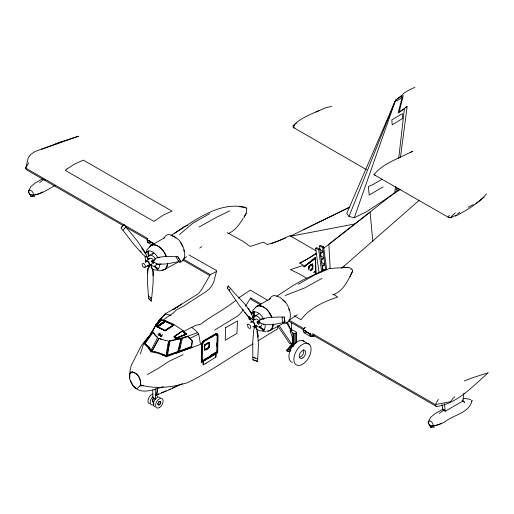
<?xml version="1.0" encoding="UTF-8"?>
<svg xmlns="http://www.w3.org/2000/svg" width="514" height="514" viewBox="0 0 514 514"><rect width="100%" height="100%" fill="white"/><g stroke="black" fill="none" stroke-linecap="round" stroke-linejoin="round"><path stroke-width="0.77" d="M217.12 333.74L217.917 334.768L217.698 352.643L216.105 353.581L216.105 356.954L205.87 363.353M249.033 316.168L249.091 319.348L250.318 319.233M249.213 316.926L249.206 319.04L249.675 319.528M147.602 273.692L148.077 268.173M250.44 318.892L249.496 318.956L249.451 317.138M277.47 325.831L277.444 328.928L258.054 340.782M201.321 362.319L201.482 344.521L202.323 342.51L203.602 340.737L216.317 333.759L217.782 334.987L217.57 352.501L201.263 361.843L201.321 362.319L216.105 353.581M201.52 361.991L201.681 344.547L203.852 340.885M217.441 343.069L217.313 352.353L217.698 352.643M216.799 343.127L216.735 347.04M217.146 344.881L217.255 335.783L215.899 334.62L204.251 341.257L202.214 344.688L202.015 360.815L201.893 359.408M204.514 349.539C203.968 349.475 208.157 348.627 208.71 346.854C209.796 341.778 208.543 342.24 205.163 344.547L204.463 346.05L204.508 349.95M209.256 346.642L208.485 348.004L204.553 350.047M209.384 346.719C208.896 348.595 205.902 350.426 204.379 349.873L204.334 345.973L205.163 344.547M204.81 344.881L208.607 342.626L209.224 342.709L209.288 347.156M217.133 348.428L217.075 352.032L201.912 360.969L202.105 344.541L202.882 342.684L204.167 341.084L215.938 334.376L217.313 335.533L217.011 351.981L210.38 355.643L216.015 352.154M204.315 348.582L204.546 345.183L204.392 345.536M256.435 328.125L257.816 333.483L258.42 344.695L257.559 361.413L252.837 359.684L252.759 341.431L253.736 330.226L254.205 328.356L255.252 327.052M290.237 351.505L287.191 351.023L286.773 350.098L292.37 343.57L293.276 344.65L288.784 349.822L290.937 350.162M287.191 351.023L287.204 350.349L292.807 343.821M153.088 275.832L152.812 269.606M252.997 343.879C230.998 356.517 210.38 371.699 187.475 382.686C172.434 387.383 155.915 389.284 140.547 385.012C141.639 379.229 137.347 371.5 130.922 372.104L129.926 373.627M151.418 267.1L152.819 269.824L153.243 272.208L153.05 283.863L151.379 301.108L148.488 298.287C148.193 288.219 146.451 277.952 148.064 267.955L149.542 266.406M259.229 321.179L260.026 319.56L261.408 318.828L270.036 317.305L284.088 316.92L285 322.317L272.767 324.649L264.556 324.719L260.315 322.972M285 322.317L284.21 317.144M395.497 186.261L394.861 191.844L399.68 189.236M398.703 158.351L404.383 108.917L398.112 112.881L402.205 97.287L401.588 95.694L395.529 100.307L354.268 217.737L349 216.458L346.789 213.413L395.549 100.172L401.588 95.694L400.997 97.185M182.483 383.643L169.369 389.785L156.931 394.919L156.539 394.694L157.271 388.366M156.931 394.919L157.759 387.8M244.086 217.467L246.174 213.31L246.746 208.62L246.167 207.784L239.228 206.577M304.327 332.25L304.249 332.854L310.302 336.349L311.876 336.612L314.015 335.796M152.221 245.082L148.186 242.749L148.263 242.152M396.487 187.327L396.172 189.698L398.87 188.317M400.451 157.284L407.133 106.694L405.128 107.349M166.542 354.994L166.825 352.842M167.114 350.689L167.307 349.25M167.313 354.673L167.603 352.52M167.795 351.081L168.084 348.929M159.391 320.723L159.501 319.939L155.267 326.287M158.537 334.53L158.479 334.955L159.212 334.074A6.168 3.559 60 0 1 160.985 335.102C161.871 335.97 160.882 337.017 160.593 335.436A4.87 2.557 55.9 0 0 158.82 334.415L158.903 334.139M158.537 322.368C151.457 328.369 158.415 326.808 161.332 323.312M463.936 393.178L462.793 401.081L445.124 411.284L444.051 409.883L442.984 410.05L442.008 404.691M178.827 351.242L191.221 346.616L192.082 340.955L187.957 336.374L192.493 341.193L191.632 346.854L179.238 351.473L182.399 338.289L188.368 336.612M149.587 266.715L149.799 265.372M147.023 256.396L144.53 251.352L136.897 240.436L123.913 224.599L121.079 227.946L133.968 244.516L142.802 254.424L145.918 256.904M313.81 272.478L315.705 270.878L313.874 272.304M168.052 345.408L168.348 343.872M168.38 347.393L169.125 343.551M158.164 334.871L160.182 333.104L158.158 334.749L159.745 335.616M149.484 266.548L149.76 265.23M181.23 338.585L169.98 341.007L167.455 355.534L178.069 351.769L181.23 338.585L177.831 351.627L167.217 355.392M260.418 322.766L257.79 322.619L258.028 321.623L258.645 322.066M169.453 340.512L166.645 356.652L157.862 353.195L150.853 351.814L148.218 347.631L143.753 343.436C148.565 337.383 152.497 330.798 156.333 324.212L151.187 333.689M169.434 342.208L169.742 340.866L180.992 338.443M309.01 269.567L309.139 266.76L312.216 264.44M308.94 267.396C313.225 259.159 314.677 269.458 310 270.82M229.546 290.172L229.199 290.635L227.439 288.213L228.319 285.951L230.394 288.219L229.148 290.603L239.318 305.348L247.356 315.699L249.161 317.356L251.577 318.333M230.388 288.463L230.439 288.251C237.667 297.747 248.789 305.502 252.715 317.042M308.496 268.102L308.914 266.329L312.64 263.798L312.769 268.578L310.732 270.537M312.782 268.578L312.416 269.207L312.865 268.263M179.649 348.299L180.266 346.095M164.564 321.115L161.19 319.862L164.564 321.115L157.143 326.069L155.703 325.799L161.19 319.862M208.71 346.854L208.8 346.532L208.093 347.689M201.424 344.399L202.246 342.427L203.21 341.521M201.848 344.483L202.079 343.686M152.652 399.584L152.33 400.682L152.709 401.678L153.461 401.704L152.343 401.055M252.811 317.112L254.218 319.297L253.151 320.466L254.88 319.624M258.497 322.381L257.932 323.184A0.951 0.7 -81.3 0 1 257.212 322.85L257.051 321.815L257.469 321.359A0.951 0.765 68.5 0 1 258.067 321.443M254.61 319.47L254.147 319.483M403.259 95.533L399.192 111.994L407.133 106.694M140.309 354.017L143.753 343.436L145.68 341.245M148.019 259.808L149.535 258.78M251.436 313.765L252.535 310.79L256.088 306.826A13.762 8.153 61.3 0 1 271.938 317.62M349 216.458L395.549 100.172L396.981 100.995L402.205 97.287M144.762 267.576L145.372 266.059L145.186 265.301L144.312 263.92L143.155 263.252L142.044 264.138L142.59 266.323L144.248 267.627L148.52 265.494M159.488 327.861C153.262 326.371 164.326 323.19 165.238 321.481L165.707 321.449C167.564 323.062 177.972 324.726 170.295 327.187L173.16 325.278L170.526 323.814M157.663 327.02L165.02 321.86L162.488 323.473M157.541 326.955L161.852 323.871M228.332 286.002L227.406 288.013M162.52 334.447L161.396 336.741L159.745 335.546M174.747 336.323L182.38 331.106L185.907 334.171L176.173 338.039L174.747 336.323L182.38 331.106M350.015 276.718L352.668 271.051L351.807 268.777L350.734 269.529M471.499 401.562L472.07 400.355C469.725 413.23 452.892 414.785 444.43 422.174C439.817 424.403 434.561 426.646 429.402 424.988L428.201 422.752L428.914 421.486M151.72 333.027L153.333 329.686M173.134 325.041L165.071 330.38L157.522 326.731M28.829 190.713L30.859 186.608L35.248 183.003L42.623 178.743M428.541 421.486L430.571 417.381L434.96 413.776L443.023 409.118M158.935 338.405L151.919 351.306L158.935 338.405L161.839 339.497M352.668 271.051C347.965 280.342 343.5 291.309 332.738 294.837M303.363 331.517L303.318 330.663L304.339 330.547L310.167 333.804L311.066 335.128L310.97 336.246L310.302 336.349L309.897 334.196L306.948 332.391L304.249 332.854L303.363 331.517L303.164 329.519L305.213 327.431L303.69 328.909M29.555 190.077L28.488 191.985L31.026 196.38L34.669 196.425M28.694 162.803L25.7 168.078L26.092 169.376L26.979 170.057L123.521 225.794M438.365 399.327L435.371 404.602L435.763 405.899L436.649 406.574C457.987 403.227 472.88 386.123 488.3 372.708L472.308 377.848L464.328 380.951M216.722 271.36L210.31 274.662L201.764 289.388L198.532 293.571M243.167 218.469C239.37 224.489 235.007 230.767 228.229 233.6M243.919 217.178L246.174 213.31M215.527 357.551L215.803 353.844L203.197 361.323L203.351 364.786M153.66 329.018L154.463 327.656M151.02 264.408L150.429 264.973M401.678 96.022L403.471 93.471A70.328 40.606 -60 0 1 412.299 88.498L414.888 87.38M449.358 217.878L374.006 174.657C383.45 162.765 399.539 158.44 412.434 151.2L410.551 152.619M449.358 215.186L447.996 217.377L452.14 217.48M163.85 315.57L164.808 314.035L178.737 306.145M245.358 306.331L250.723 297.991L261.131 304.005M294.561 125.287L293.198 127.363L366.495 169.678M154.232 260.18L155.459 258.324C162.463 255.631 170.346 256.814 177.722 256.679L180.632 261.189L167.429 263.843L158.415 264.35L156.609 263.92L154.624 262.358M243.334 309.467L241.471 312.306L237.796 315.924L214.601 330.136M149.169 258.767L147.814 259.66L148.392 259.442M151.341 264.273L151.437 263.933M312.03 268.867L310.456 270.158L312.339 268.327L312.056 264.363M455.353 216.221C466.539 210.245 478.328 203.756 486.424 193.919M148.045 337.364L144.518 342.292L147.402 339.002M144.498 343.172L152.6 331.864L155.658 336.06L157.592 337.756L150.885 350.709L148.52 346.95L144.498 343.172L149.188 347.207L151.206 350.342M145.616 342.048L146.496 340.821M145.166 343.429L153.268 332.128M156.879 323.351L159.79 319.329L165.322 313.906L170.956 315.442M151.026 333.252L152.754 330.875M147.743 238.541L147.094 239.402L147.364 241.021M294.561 127.98L293.198 127.363L293.102 125.834C300.067 118.214 310.327 114.558 319.535 110.343M123.913 224.599L121.124 227.702M160.374 319.502L165.322 313.906M149.812 335.424L141.453 345.395L131.295 365.351L130.01 370.472L129.785 378.233M293.019 346.552L292.774 338.687L290.102 330.9L290.641 330.258M290.102 330.9L293.603 333.509L295.826 333.252L296.366 332.616L295.344 331.434L291.695 329.917M175.589 338.559L186.614 334.209L175.589 338.559L173.963 336.651L182.624 330.701L186.614 334.209M125.371 227.445L125.943 226.886L123.148 230.131M155.312 326.146L161.107 319.689L165.09 321.154L161.107 319.689M124.26 228.679L124.851 228.01M160.927 335.912L161.293 335.52M148.642 258.786C149.458 257.732 147.036 259.647 148.263 259.082M161.255 320.209L155.703 325.799M203.049 341.437L215.79 333.631L217.126 333.74M203.287 341.643L208.093 338.559M149.484 240.674L148.276 240.443L147.293 241.407L148.186 242.749L151.045 242.486L153.988 244.073M309.897 334.196L310.276 333.843M419.315 200.203L341.81 268.077M293.102 125.834L296.674 122.685M150.525 245.878L146.972 249.849L145.597 253.563A10.344 6.129 61.3 0 1 157.804 257.559M160.593 335.436L160.985 335.102M341.861 268.07L344.219 266.034M238.49 298.03L250.337 290.082L267.942 300.446M179.553 234.506L192.834 223.192L209.751 213.612M455.353 212.905L452.14 215.572L450.874 217.3L456.625 215.058M174.304 233.497L183.993 226.854L187.559 225.209M204.945 344.958L209.224 342.709M323.794 248.211L394.945 192.532M303.8 266.689L315.519 257.675L316.033 274.084M304.018 266.843L315.313 258.092L314.645 257.707M311.625 260.065L312.833 259.12M303.845 266.657L315.519 257.675M454.884 396.885L452.828 398.485L450.547 401.685L435.371 404.602L312.499 333.663M172.916 309.621L197.858 293.989M475.842 203.518L484.149 197.183M235.553 300.542C224.759 309.569 211.736 315.403 200.833 324.218L195.609 325.349L184.044 331.254L173.783 324.373L163.439 319.721L173.726 312.718L176.212 310L183.202 306.389L205.722 291.785L209.153 289.106L211.325 286.555L213.76 282.064L216.683 270.647L188.908 254.893M457.486 214.062L459.857 212.288M39.642 182.611L43.754 179.547M439.354 413.384L444.051 409.883M158.55 402.07L160.143 401.479L160.362 403.201L159.481 404.505L158.376 404.916L157.824 403.477M199.74 248.089L201.674 246.675M165.251 330.971L173.783 325.06L169.903 327.662M165.836 330.56L168.162 328.902M169.659 327.572L165.437 330.547M169.652 327.553L165.103 330.63L160.085 328.112M176.591 307.571L181.725 303.967M158.974 325.092L163.227 322.259M161.756 329.204L156.918 326.743L165.482 321.083L173.783 325.06M156.95 326.994L164.865 321.738M156.995 326.486L164.955 321.057M173.963 336.651L175.698 338.43M174.079 309.287L175.325 308.439M316.168 253.273L307.687 258.921L299.463 262.995L303.53 265.346L290.397 269.651L299.887 274.187L306.652 278.26M383.116 186.865L369.2 195.05L368.326 186.621L373.177 184.442L382.12 179.238M289.099 320.151L297.336 314.716M400.534 189.332L366.604 211.691L354.268 217.737M276.834 296.199L292.935 285.623L301.84 280.509L324.7 269.747M171.162 235.277C193.515 221.958 217.422 201.058 245.339 207.309L246.746 208.62M291.168 330.785L291.759 330.63L291.168 330.785L286.51 322.67M304.23 266.946L315.294 258.581L315.313 258.092L315.68 271.032M183.986 258.394L186.627 256.737M251.205 313.701L252.323 313.007M135.304 388.321L137.315 388.455L139.814 386.059L140.348 385.134L140.399 381.465A10.691 5.962 58.4 0 0 138.838 376.91C136.994 374.404 134.115 371.481 130.723 372.226A10.691 5.962 58.4 0 0 129.38 375.104C129.232 380.013 131.751 385.487 135.503 388.199C143.689 394.354 154.618 389.207 163.272 386.689M251.359 318.539L249.785 319.496M205.973 363.225L203.139 364.972L202.979 361.374M300.157 263.277L316.74 253.479M210.149 337.345L214.267 334.916M207.894 343.198L208.735 342.697M201.906 361.464L217.57 352.501M42.399 191.928L39.642 193.521L31.026 196.38L28.488 191.985A3.592 2.075 60 0 1 31.026 190.521A3.592 2.075 60 0 1 33.564 194.915L39.064 193.881L44.718 191.407L55.069 185.432M319.123 272.844L315.583 248.262L316.688 247.619L319.798 249.052L320.306 252.837L323.145 251.198L322.638 247.414L319.528 245.981L320.074 249.798L323.145 251.198M319.528 245.981L320.518 245.409L323.627 246.842L326.705 269.895M315.583 248.262L318.693 249.688L319.798 249.052M322.638 247.414L323.627 246.842M324 257.63L321.16 259.268L320.415 253.665L323.255 252.027L324 257.63L321.006 256.268L320.601 253.447M324.861 264.061L322.021 265.699L321.276 260.097L324.109 258.458L324.861 264.061L321.944 262.744L321.533 259.923M277.766 326.024L289.954 343.937L293.218 342.53M299.662 357.333L301.615 356.202L303.196 353.966L303.8 351.473L303.196 349.674M441.423 423.099L439.354 424.294L430.738 427.153L429.402 424.988M298.287 284.203L315.39 274.604L329.493 268.469L347.914 267.37L350.978 268.302M151.514 245.229L164.801 237.648M257.148 306.216L270.435 298.634M250.389 318.674L249.727 318.866M147.3 374.59L158.903 368.03L169.01 361.31L183.145 354.666M199.169 226.976L216.317 217.403L229.694 210.849M149.092 255.535L153.39 253.145A6.078 3.572 61 0 0 152.465 254.436M254.436 316.354L258.728 313.97M321.963 278.395L304.841 287.859L285.206 295.511M311.876 336.612L313.244 335.86M164.146 269.67L177.6 262.416M269.779 330.656L283.233 323.402A15.214 8.95 61 0 0 290.339 316.431A15.214 8.95 61 0 0 284.801 301.255L279.828 297.253L274.797 295.479A15.214 8.95 61 0 0 269.625 299.219M468.248 207.251L473.426 204.495M253.556 319.952L251.481 318.346M253.653 320.325L253.665 320.813M189.987 338.385L198.674 334.016L195.763 330.611L192.018 327.598M259.936 319.92L264.228 318.789M349.456 207.142L303.498 229.713M290.609 236.016L349.649 207.309M178.506 385.147L172.216 388.096M153.101 261.954C151.283 261.96 153.3 259.724 154.431 260.225M168.977 389.561L170.275 388.976M41.499 149.356L78.629 136.191L62.637 141.324L34.849 151.585L30.525 154.669L28.238 157.869L25.7 168.078L147.871 238.618M310.302 336.349L311.111 335.989M164.114 391.674L166.195 390.769M315.892 112.039L326.377 107.516L331.626 106.443M158.235 334.344L158.595 334.196A6.084 3.193 55.8 0 1 160.805 335.475L161.396 336.741M176.173 338.039L185.907 334.171M161.454 392.754L163.452 391.944M271.777 243.482L285.546 238.072M156.539 394.694L158.691 393.852M54.664 144.428L62.637 141.324M31.026 196.38L33.564 194.915L29.69 194.215M257.732 321.925L259.127 321.391M430.738 427.153L433.276 425.688A3.592 2.075 60 0 0 430.738 421.287A3.592 2.075 60 0 0 428.201 422.752L430.738 427.153L434.381 427.192M197.646 332.564L188.58 335.95L177.157 339.234M198.674 334.016L200.556 344.412L166.645 356.652L162.116 354.769M175.358 353.426L192.21 347.329M257.681 322.156L259.127 321.693M204.977 349.738C208.08 349.7 210.997 344.984 208.466 342.748M183.479 337.634L185.715 337.004M254.218 319.297L253.267 320.074L251.481 318.262M208.228 342.812L208.999 342.626M208.71 342.889L204.797 345.324L204.758 349.687M463.204 398.851L465.382 398.421L470.747 399.506M290.673 236.215L354.679 223.988M255.336 325.625L256.383 325.67L256.261 325.169M157.143 257.777L159.79 257.475M161.094 263.926L158.132 264.157L156.32 263.766M344.868 267.569L347.914 267.37M140.014 385.937L143.541 385.757M257.816 358.926L252.997 357.224M303.318 330.663L306.19 330.83M152.549 261.928L154.239 262.121M253.036 359.864L257.559 361.413M157.066 270.377L160.143 270.839L162.463 270.158A13.762 8.153 61.3 0 0 167.545 263.117M262.628 331.324L265.712 331.787M288.348 349.571L290.5 349.912M286.761 350.773L289.041 351.133M151.919 351.306L155.267 351.839M152.722 262.024L154.431 262.32M155.838 325.889L157.284 326.287M140.547 385.012L143.502 385.577M155.376 325.953L157.021 326.281M263.419 324.064L264.626 324.328M165.078 340.326L168.971 341.187L168.039 343.821L166.131 355.662L162.058 353.966M154.952 351.788L158.537 352.604M165.392 340.377L158.627 338.353M132.304 371.905L133.132 372.136M216.066 333.612L217.525 334.839M148.424 295.91L151.553 298.595L151.277 298.114M172.106 236.048L174.162 236.768M158.228 352.553L166.446 355.714M374.006 174.657L375.368 175.158M254.224 357.789L255.175 358.162M156.918 326.743L165.219 330.727M169.89 323.537L165.707 321.449M325.002 270.178L322.876 269.22L322.368 265.693M160.092 328.138L162.552 329.326M158.807 334.479L161.39 335.976M162.405 329.513L163.831 330.245M227.259 232.624L242.602 241.117L250.234 246.463L263.361 242.158L267.428 244.503L277.348 241.407L289.89 235.675L316.316 250.928M173.816 325.311L165.482 321.083M192.082 340.955L192.493 341.193M191.221 346.616L191.632 346.854M183.28 259.056L210.348 274.688M288.9 320.036L304.172 328.857M126.99 227.798L147.132 239.421M182.554 259.872L209.641 275.51M260.238 304.725L251.905 299.913L251.057 299.257L250.723 297.991M288.714 321.166L303.299 329.583M313.72 335.603L436.649 406.574M148.276 240.443L153.879 243.675L147.717 240.166L147.248 240.546L147.293 241.407L148.186 242.749M304.339 330.547L309.936 333.779L311.066 335.128L310.475 333.702M302.566 340.519L309.447 344.489A12.169 7.023 -60 0 1 303.382 363.713A12.169 7.023 -60 0 1 294.625 354.846A12.169 7.023 -60 0 1 309.447 344.489M293.276 344.65L292.37 343.57M286.773 350.098L287.204 350.349M294.137 315.673L301.069 319.689C309.865 307.77 324.116 301.628 337.762 297.002L333.027 294.156M176.045 256.846L178.711 261.485L178.429 260.662M148.61 298.512L151.257 301.101M150.345 297.812L150.904 298.242M282.796 300.163L284.583 301.596A14.578 8.577 61 0 1 285.431 302.682M174.76 237.25L175.955 238.213M216.169 334.62L216.895 335.578M180.594 260.99L177.921 256.859M182.258 331.376L185.612 334.273M182.598 330.727L186.505 334.164M136.75 374.224L137.598 374.963M157.779 337.589L154.746 334.228M462.125 400.239L464.662 402.488L462.214 400.143M249.078 317.318L244.625 312.152M249.631 318.879L249.329 318.455M153.063 260.971L151.945 260.656A0.951 0.765 68.5 0 0 151.701 261.594L152.215 262.378L152.767 262.275A0.951 0.7 -81.4 0 0 152.979 262.031M140.193 250.813L141.164 251.931M209.089 342.632L209.307 343.089M175.011 336.317L176.36 337.961M247.902 308.349L252.078 314.093M44.699 179.572L45.412 180.51M141.652 248.018L145.584 253.897M153.641 332.648L154.38 333.702M148.218 347.631L149.677 349.719M146.631 256.743L148.103 258.889M278.999 325.362L291.38 343.59M146.824 256.55L148.283 258.735M252.817 317.029L254.167 319.271M133.177 385.828L130.453 380.418M312.724 264.19C310.797 263.804 307.725 267.119 308.766 269.458M150.634 241.676L151.045 242.486M291.348 330.887L287.3 321.937M290.487 328.697L291.097 330.155M282.424 317.845C281.338 315.249 283.098 324.777 283.175 321.905M291.136 328.292L291.425 329.776M257.938 335.051L258.06 335.745A2.602 1.381 -57.3 0 1 257.893 336.619M257.026 331.074L257.546 337.165M151.135 264.671L151.469 266.959M325.625 269.799L324.97 264.896L322.13 266.535L322.786 271.437M318.693 249.688L321.661 271.951M151.122 264.537L151.373 266.792M372.798 241.233L370.112 212.147L328.87 244.362L330.155 268.514M255.959 325.805L256.19 328.15M444.52 403.689L445.124 411.284M255.715 325.792L255.901 328.093M291.297 323.1L291.759 330.63M155.215 388.764L155.562 398.144M152.709 390.184L153.005 398.003M315.705 270.878L315.782 273.197M315.692 273.185L315.525 267.826M315.217 257.861L315.262 259.397M296.366 332.616L296.681 342.902M296.327 336.683L296.494 342.208M295.826 333.252L296.122 342.761M294.773 333.599L295.087 343.885M293.603 333.509L293.969 345.376M292.768 333.027L293.179 346.462M204.463 346.05L204.476 347.682M153.885 261.754A3.045 1.793 61 0 1 152.459 263.746M149.915 258.638A3.045 1.793 61 0 1 153.647 260.791M145.327 262.564A3.045 1.793 61 0 1 147.248 260.72A3.045 1.793 61 0 1 149.606 264.447A3.045 1.793 61 0 1 147.415 265.866M145.796 262.05A2.39 1.407 61 0 1 147.492 261.382A2.39 1.407 61 0 1 149.131 263.971A2.39 1.407 61 0 1 148.006 265.539M250.697 322.522A3.045 1.793 61 0 1 253.1 321.835A3.045 1.793 61 0 1 254.957 325.568A3.045 1.793 61 0 1 252.766 326.686M255.272 319.457A3.045 1.793 61 0 1 257.154 319.284A3.045 1.793 61 0 1 258.998 321.61M259.236 322.58A3.045 1.793 61 0 1 258.465 324.514M251.359 322.349A2.39 1.407 61 0 1 254.128 323.659A2.39 1.407 61 0 1 253.357 326.364M261.838 324.533A6.078 3.572 61 0 1 256.602 325.927M253.563 321.128A6.078 3.572 61 0 1 253.293 319.605M253.28 318.898A6.078 3.572 61 0 1 255.972 315.969A6.078 3.572 61 0 1 260.514 319.49M264.324 324.668A6.078 3.572 61 0 1 263.258 324.713M156.494 263.714A6.078 3.572 61 0 1 151.257 265.108M148.167 256.82A6.078 3.572 61 0 1 155.479 259.217M153.757 403.149A1.311 0.777 -1.7 0 1 153.146 402.687L153.108 401.466A1.311 0.777 -1.7 0 0 153.718 401.929M155.53 397.849A1.285 0.771 -1.7 0 1 154.778 398.774A1.285 0.771 -1.7 0 1 153.166 398.472A1.285 0.771 -1.7 0 1 153.506 397.476M155.299 398.009A1.047 0.623 -1.7 0 1 154.155 398.813A1.047 0.623 -1.7 0 1 153.384 397.9M153.853 401.794A1.047 0.623 -1.7 0 1 153.468 400.946M258.626 322.715A0.932 0.732 84.6 0 1 257.559 323.004A0.932 0.732 84.6 0 1 257.424 321.603A0.932 0.732 84.6 0 1 258.529 321.687M256.827 325.137A0.951 0.54 0.9 0 1 256.357 325.664A0.951 0.54 0.9 0 1 255.317 325.625M151.431 264.241A0.951 0.54 0.9 0 1 150.39 264.896M151.097 264.427A0.951 0.437 -7.1 0 1 150.403 264.582M153.249 261.999A0.951 0.745 84.6 0 1 152.015 261.928A0.932 0.732 84.6 0 1 152.215 260.649A0.932 0.732 84.6 0 1 153.23 260.951M157.907 269.066A13.762 8.153 61.3 0 1 154.251 266.265M148.585 256.107A13.762 8.153 61.3 0 1 148.083 251.879M149.516 246.938A13.762 8.153 61.3 0 1 166.369 256.672M159.725 264.678A10.344 6.129 61.3 0 1 151.572 268.61M149.966 267.293A10.344 6.129 61.3 0 1 148.585 265.751M146.105 261.408A10.344 6.129 61.3 0 1 145.089 256.229M273.114 324.064A13.762 8.153 61.3 0 1 266.792 331.1M264.151 330.348A13.762 8.153 61.3 0 1 259.287 326.66M254.147 317.054A13.762 8.153 61.3 0 1 253.781 311.298M265.288 325.625A10.344 6.129 61.3 0 1 256.512 329.095M255.053 327.752A10.344 6.129 61.3 0 1 254.147 326.698M251.423 321.687A10.344 6.129 61.3 0 1 250.665 317.935M251.519 313.791A10.344 6.129 61.3 0 1 263.701 319.136M292.453 362.434A12.169 7.023 -60 0 1 291.425 347.965A12.169 7.023 -60 0 1 304.468 341.617M154.913 406.786A5.358 3.097 -60 0 1 154.463 400.412A5.358 3.097 -60 0 1 160.207 397.618M155.157 395.298A5.358 3.097 -60 0 1 157.592 396.699M153.988 404.512A5.358 3.097 -60 0 1 150.242 402.982A5.358 3.097 -60 0 1 152.819 396.647M149.568 403.696A5.358 3.097 -60 0 1 148.417 398.832A5.358 3.097 -60 0 1 152.966 394.032M154.83 398.311A2.03 1.169 -60 0 1 155.421 399.307M153.545 401.967A2.03 1.169 -60 0 1 152.555 400.965A2.03 1.169 -60 0 1 153.545 398.819M158.775 268.841A13.133 7.723 61 0 1 155.434 266.676M149.086 256.274A13.133 7.723 61 0 1 148.636 250.826M167.474 264.402A13.769 8.102 61 0 1 162.193 270.113M157.644 268.796A13.769 8.102 61 0 1 154.206 266.066M148.662 256.223A13.769 8.102 61 0 1 148.128 251.153M149.927 246.379A13.769 8.102 61 0 1 166.433 256.846M178.801 262.481A15.214 8.95 61 0 0 184.738 254.7A15.214 8.95 61 0 0 179.168 240.269L174.169 236.247L169.164 234.493A15.214 8.95 61 0 0 163.992 238.233M180.202 242.267A14.578 8.577 61 0 1 180.967 243.437M181.326 244.041A14.578 8.577 61 0 1 182.579 246.559M183.691 249.791A14.578 8.577 61 0 1 184.038 251.391M264.408 329.827A13.133 7.729 61 0 1 260.007 326.66M254.546 316.54A13.133 7.729 61 0 1 254.269 311.812M259.988 306.383A13.133 7.729 61 0 1 261.414 306.646M269.754 313.893A13.133 7.729 61 0 1 270.537 315.275M272.529 325.857A13.133 7.729 61 0 1 272.086 327.289M273.197 324.058A13.769 8.102 61 0 1 267.826 331.1M263.277 329.782A13.769 8.102 61 0 1 259.3 326.48M254.295 317.209A13.769 8.102 61 0 1 253.826 311.49M255.561 307.366A13.769 8.102 61 0 1 271.585 316.618M288.72 308.837A14.578 8.577 61 0 1 289.324 310.777M225.627 327.714L225.228 340.255L236.948 333.393L237.474 320.929L225.627 327.714M312.833 335.089L312.711 336.484L314.311 335.97L313.296 334.119L312.833 335.089M247.607 324.43L247.941 327.148L249.02 328.234L250.119 328.401A2.39 1.407 61 0 0 250.164 325.381L248.506 324.077L247.607 324.43M67.032 168.933L65.233 170.372L153.911 221.405L163.368 215.045L171.997 211.125L83.326 160.13L74.164 164.242L67.032 168.933M402.578 118.477L392.214 124.838L391.816 119.852L402.404 113.626L402.578 118.477M250.279 318.616L249.958 318.796L250.279 318.616M135.51 388.205L133.646 386.303L135.503 388.199M302.823 357.892A4.607 2.66 -60 0 0 305.117 350.619A4.607 2.66 -60 0 0 299.514 354.538A4.607 2.66 -60 0 0 302.823 357.892M159.732 407.345A5.358 3.097 -60 0 0 162.405 398.883A5.358 3.097 -60 0 0 155.877 403.445A5.358 3.097 -60 0 0 159.732 407.345M159.488 404.781A2.03 1.169 -60 0 0 160.496 401.582A2.03 1.169 -60 0 0 158.029 403.304A2.03 1.169 -60 0 0 159.488 404.781"/></g></svg>
